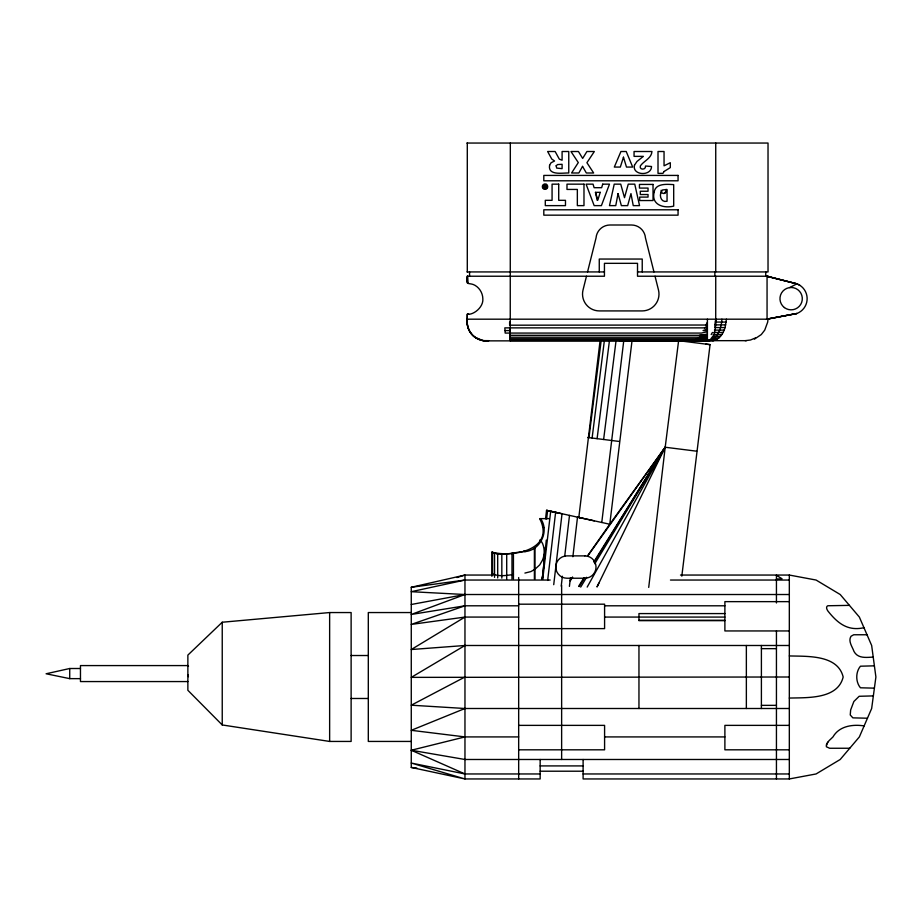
<?xml version="1.0" encoding="UTF-8"?>
<svg xmlns="http://www.w3.org/2000/svg" width="922" height="922" viewBox="0 0 922 922"><rect width="100%" height="100%" fill="white"/><g stroke="black" fill="none" stroke-linecap="round" stroke-linejoin="round"><path stroke-width="1.38" d="M768.026 276.231L637.517 276.231L637.517 263.335L604.44 263.335L604.44 276.231L467.293 276.231C465.068 286.638 469.056 281.867 475.107 285.382C479.774 288.183 482.748 293.323 482.84 298.774C483.612 307.291 473.355 315.07 467.685 314.195M864.133 725.914C852.712 724.116 839.216 725.994 832.981 736.92C830.399 739.698 825.835 742.452 826.354 746.751L829.639 748.261L849.75 748.249M548.993 518.625L539.693 518.625C555.424 549.443 513.335 557.798 491.887 552.117L491.887 576.308M540.626 518.625C549.685 531.187 540.2 550.549 524.906 551.587C514.05 551.921 502.444 556.9 491.887 552.117M468.618 314.068L467.293 314.229L467.12 322.112A18.993 18.97 -90 0 0 474.899 337.21L482.921 340.598L488.752 340.667A18.959 18.924 -90 0 1 467.419 319.196M187.95 674.673L188.388 676.702L187.869 674.604M715.276 324.751A24.122 8.724 90 0 0 715.737 319.185L714.953 327.564L725.084 327.564L726.409 319.185M715.714 319.185L715.495 322.066L726.19 322.066M721.891 319.185C721.511 327.529 718.273 338.144 709.225 340.529M546.285 540.108L542.367 579.154M542.332 578.878L545.663 546.7L544.337 555.171M578.82 517.426L600.084 340.667M766.47 319.185L768.026 318.897L767.692 322.066L764.741 330.111L761.284 334.559L754.438 339.146M601.766 522.486L623.768 340.667M545.547 518.844L546.539 510.35L559.585 513.185M546.608 519.017L547.599 510.581L546.539 510.35L609.776 524.238L665.2 447.239L678.615 340.679L710.067 344.632L681.819 576.146M542.758 579.108L550.688 511.272L547.599 510.581M547.656 580.434L555.609 512.355M553.73 584.686L562.028 513.761L550.688 511.272M561.221 586.15L562.374 576.25M564.69 556.439L569.496 515.398M570.395 577.967L569.416 586.38M572.873 556.75L577.506 517.161M632.031 340.667L609.776 524.238L587.441 556.047M648.719 587.406L665.2 447.239L696.652 451.192M601.167 340.667L588.962 437.639L619.342 441.465M592.108 438.031L604.359 340.667M597.099 438.665L609.442 340.667M603.622 439.483L616.057 340.667M543.45 560.807L543.888 557.983M541.917 578.843L542.758 574.786M586.461 276.231L583.004 290.084A16.838 16.838 0 0 0 599.265 310.921L642.231 310.921A16.838 16.838 0 0 0 658.504 290.084L655.035 276.231M587.545 271.932L596.05 237.888A14.003 14.003 0 0 1 610.007 225.003L631.489 225.003A14.003 14.003 0 0 1 645.458 237.888L653.963 271.932M713.743 340.529C719.863 339.204 723.401 333.142 725.084 327.564M598.827 583.2L597.007 586.968L665.2 447.239L587.591 556.185M826.366 745.195L827.829 742.268M510.327 325.189L705.906 325.028L707.404 322.297M587.187 587.072L665.2 447.239L593.849 561.867M711.185 334.559L712.441 332.45M580.687 587.083L586.623 577.276M594.771 563.78L665.2 447.239L594.264 562.166M579.177 586.623L584.456 578.059M578.67 586.254L583.983 577.714M222.237 622.235L187.869 655.104L187.869 690.29L222.237 724.957L329.638 741.438L351.121 741.438L351.121 612.554L329.638 612.554L222.237 622.235L222.237 724.957M704.523 327.875L707.404 326.019M518.671 617.072L464.965 617.072L411.27 649.526L464.965 645.492L789.324 645.492M464.965 645.492L411.27 677.37L789.324 677.002M534.944 569.289L539.716 564.898L542.516 560.069A20.157 18.624 -90 0 0 542.632 543.657L540.626 540.108L539.693 540.108M534.391 569.6L530.876 571.594L524.906 573.069M464.965 677.002L411.27 705.203L464.965 708.499L789.324 708.499M789.624 287.595L796.896 283.815L799.754 285.244A15.858 15.858 0 0 1 796.896 313.48L767.058 319.185L767.058 276.231L796.896 283.815L799.743 285.255M755.464 337.925L750.485 340.011L745.172 340.667M464.965 708.499L411.27 730.316L464.965 736.92L518.671 736.92M707.404 328.993L703.048 330.583L707.404 330.583M518.671 605.8L464.965 605.8L411.27 624.413L464.965 617.072M456.92 577.541L464.965 575.051L493.235 575.051M540.154 773.961L464.965 773.961L411.27 750.243L464.965 736.92M707.404 331.69L701.435 333.073L505.175 333.073L504.83 327.875L707.404 327.875M464.965 773.961L411.27 763.047L464.965 778.952L411.27 767.45L411.27 587.279L464.965 575.051L464.965 778.952L540.154 778.952L540.154 759.486M80.468 668.508L69.726 668.508L46.1 673.775L69.726 678.638L80.468 678.638M550.18 580.042L464.965 580.042L411.27 591.693L464.965 594.517L789.324 594.517M767.058 319.081L796.896 313.503L767.853 318.931M583.107 759.486L583.107 778.952L789.324 778.952L816.074 773.961L840.207 759.486L859.362 736.92L871.659 708.499L875.9 677.002L871.659 645.492L859.362 617.072L840.207 594.517L816.074 580.042L789.324 575.051L680.494 575.051M411.27 604.486L464.965 594.517L411.27 614.455L464.965 605.8M699.544 335.297L707.404 334.098M411.27 587.279L464.965 580.042M699.291 337.21L707.404 336.196M513.439 574.498C506.305 575.478 498.675 576.907 491.887 573.599M711.922 340.667L713.766 340.529L708.43 340.529L715.553 340.011M695.661 338.743L707.404 337.948M187.869 665.592L188.537 666.087M776.439 579.12L782.029 578.762L776.439 575.328M789.324 698.069C807.188 697.528 837.752 699.441 843.169 677.002C837.752 654.562 807.188 656.476 789.324 655.934M682.326 340.598L707.404 340.241M664.094 340.863L707.404 340.725C714.538 340.552 714.861 330.353 715.714 325.028L715.737 276.231M863.96 627.709C847.422 631.466 837.291 622.834 827.852 610.952A6.788 3.423 40.1 0 1 827.852 605.754L849.427 605.374M873.226 657.086C866.081 657.455 857.967 658.711 854.014 651.508C852.377 646.818 847.848 641.17 851.029 636.261L853.714 634.762L867.014 634.762M874.402 688.158L860.433 687.789C855.535 681.911 855.524 672.08 860.445 666.203L874.402 665.834M867.452 718.226L852.862 717.858L850.245 714.965L850.66 709.952L853.876 701.481L859.177 696.283L873.353 695.903M466.924 143.048L768.026 143.048L768.026 271.932L637.517 271.932M467.051 271.932L604.44 271.932M467.051 319.185L768.026 319.185M510.327 322.112L509.624 322.112L509.636 325.028L510.327 325.028M715.057 324.878L725.752 324.878M705.906 325.028L707.404 325.028M714.446 330.111L724.208 330.111M504.979 330.583L510.327 330.583M713.835 332.45L723.136 332.45M713.109 334.559L721.88 334.559M510.327 335.297L707.404 335.297M712.303 336.392L720.474 336.392M510.327 337.21L707.404 337.21M711.415 337.925L718.929 337.925M707.404 338.743L509.958 338.743A18.959 0.622 -90 0 1 509.739 333.073L509.659 327.875M710.459 339.146L717.27 339.146M707.404 339.884L510.05 339.884L510.235 340.863L510.327 143.048M510.327 340.598L707.404 340.598M708.522 340.667L746.474 340.667M489.156 340.863L707.404 340.863L707.404 319.185M670.467 580.042L789.324 580.042M789.324 601.64L724.888 601.64L724.888 630.948L789.324 630.948M518.671 604.187L604.59 604.187L604.59 628.62L518.671 628.62M604.59 605.8L724.888 605.8M411.27 612.554L368.304 612.554L368.304 741.438L411.27 741.438M724.888 613.579L638.958 613.579L638.958 620.656L724.888 620.656M604.59 617.072L724.888 617.072M638.958 620.299L724.888 620.299M761.399 648.65L776.439 648.65M351.121 655.519L368.304 655.519M188.007 665.58L80.468 665.58L80.468 681.565L187.869 681.565M351.121 698.484L368.304 698.484M761.399 705.353L776.439 705.353M518.671 725.372L604.59 725.372L604.59 749.817L518.671 749.817M789.324 725.372L724.888 725.372L724.888 749.817L789.324 749.817M604.59 736.92L724.888 736.92M789.324 759.486L464.965 759.486L411.27 750.243M540.154 765.917L583.107 765.917M540.154 771.207L583.107 771.207M583.107 773.961L789.324 773.961M619.284 340.679L707.404 340.76A19.719 7.134 -90 0 0 710.666 340.16M411.27 767.45L416.917 768.141M705.86 344.102L710.067 344.632M582.208 518.187L594.298 520.838M579.235 517.53L582.969 518.348M542.931 527.223L544.026 527.58M524.261 551.125L525.459 551.529M523.708 551.183L524.906 551.587M502.986 553.799L504.046 554.157M501.556 553.903L502.582 554.249M496.324 553.58L497.073 553.834M595.462 192.352L597.237 200.408M467.293 276.231L467.685 283.342L467.685 276.231M789.324 575.051L789.324 778.952M776.439 575.051L776.439 602.976M776.439 630.948L776.439 778.952M765.744 271.932L765.744 276.231M761.399 645.492L761.399 708.499M746.359 645.492L746.359 708.499M715.737 143.048L715.737 271.932M714.861 271.932L714.861 276.231M642.231 271.932L642.231 259.047L599.265 259.047L599.265 271.932M638.958 645.492L638.958 708.499M561.636 585.309L561.636 759.486M540.488 518.625L540.488 520.02M534.944 547.806L534.944 578.935M534.391 548.129L534.391 579.028M518.671 577.541L518.671 778.952M513.439 553.016L513.439 578.786M511.987 553.2L511.987 578.866M506.708 553.845L506.708 579.2M501.833 554.191L501.833 578.14M497.696 553.892L497.696 577.933M494.538 553.004L494.538 577.345M492.555 552.347L492.555 573.83M469.563 271.932L469.563 276.231M467.293 143.048L467.293 271.932M467.293 314.229L467.293 319.185A18.982 18.982 0 0 0 488.775 340.667M329.638 612.554L329.638 741.438M69.726 668.508L69.726 678.638M709.444 339.769A24.122 8.724 90 0 1 708.43 340.391M666.041 189.402A2.685 2.685 0 0 1 664.232 193.482A2.685 2.685 0 0 1 661.155 190.255M665.834 191.303A2.109 2.109 0 0 1 664.405 192.859M660.728 193.09C659.461 197.4 661.938 202.633 667.055 201.25L667.055 189.506L662.469 189.967L660.728 193.09M654.124 192.387C651.139 204.822 663.621 208.626 673.694 206.113L673.694 184.631C667.044 184.239 655.242 182.994 654.124 192.387M545.513 185.253L545.444 186.348L543.703 185.253C545.075 186.463 542.758 188.687 546.343 187.938L546.343 185.253L545.513 185.253M549.57 165.361C547.806 175.975 562.996 172.725 568.759 172.99L568.759 151.508L562.097 151.508L562.097 160.221L559.32 159.126L555.136 151.508L547.633 151.508L551.782 159.068L554.571 160.993L551.045 162.768L549.57 165.361M634.486 165.176C631.835 175.537 651.485 176.54 651.52 166.502L645.538 166.018C646.103 170.247 638.992 170.086 640.329 165.96C643.798 160.877 651.428 158.503 651.958 151.508L634.059 151.508L634.059 156.371L643.372 156.371L636.975 161.465L634.486 165.176M556.15 165.833L556.704 168.092L562.097 168.645L562.097 164.289L557.533 164.577L556.15 165.833M618.04 193.62L615.758 205.629L609.488 205.629L614.225 184.158L620.737 184.158L624.505 197.677L628.251 184.158L634.762 184.158L639.545 205.629L633.241 205.629L630.971 193.608L627.652 205.629L621.37 205.629L618.04 193.62M602.7 184.158L601.651 187.696L594.114 187.696L593.042 184.158L586.092 184.158L594.16 205.629L601.409 205.629L609.477 184.158L602.7 184.158M600.21 192.341L597.859 200.062L595.497 192.341L600.21 192.341M623.468 157.213L620.333 167.066L614.317 167.066L620.932 151.508L626.222 151.508L632.688 167.066L626.487 167.066L623.468 157.213M544.81 186.97L545.513 187.397L544.81 186.97M582.543 166.375L578.843 172.99L571.605 172.99L578.29 162.583L570.972 151.508L578.428 151.508L582.669 158.411L586.922 151.508L594.333 151.508L586.922 162.698L593.653 172.99L586.346 172.99L582.543 166.375M664.082 171.492L662.953 173.359L658.008 173.359L658.008 151.508L664.047 151.508L664.047 165.822L670.317 162.698L670.317 167.597L664.082 171.492M572.55 577.253L570.073 580.791L572.574 577.276M678.062 175.422L543.807 175.422L543.807 180.793L678.062 180.793L678.062 175.422M558.709 184.158L552.071 184.158L552.071 200.328L545.294 200.328L545.294 205.629L565.474 205.629L565.474 200.328L558.709 200.328L558.709 184.158M583.983 184.158L566.984 184.158L566.984 189.436L577.345 189.436L577.345 205.629L583.983 205.629L583.983 184.158M653.03 184.423L639.442 184.423L639.442 188.076L648.039 188.076L648.039 191.246L640.294 191.246L640.294 194.53L648.039 194.53L648.039 197.101L639.684 197.101L639.684 200.535L653.03 200.535L653.03 184.423M678.062 209.79L543.807 209.79L543.807 215.16L678.062 215.16L678.062 209.79M584.859 555.885L566.961 555.885A11.168 11.168 0 0 0 555.793 567.053A11.168 11.168 0 0 0 566.961 578.232L584.859 578.232A11.168 11.168 0 0 0 596.027 567.053A11.168 11.168 0 0 0 584.859 555.885M588.962 437.639L587.89 437.501L588.962 437.639M768.026 276.531L766.47 276.231L796.896 283.838L767.058 276.231L768.026 276.531M579.869 517.657L578.313 517.311L579.869 517.668M546.469 184.4L545.824 184.1A2.685 2.685 0 0 0 542.367 187.016A2.685 2.685 0 0 0 546.469 188.929A2.685 2.685 0 0 0 546.469 184.4M784.392 307.568A11.168 11.168 0 0 0 802.221 300.065A11.168 11.168 0 0 0 786.812 288.367A11.168 11.168 0 0 0 784.392 307.568M543.888 188.445A2.109 2.109 0 0 0 547.138 186.751A2.109 2.109 0 0 0 544.049 184.792A2.109 2.109 0 0 0 543.888 188.445"/></g></svg>
